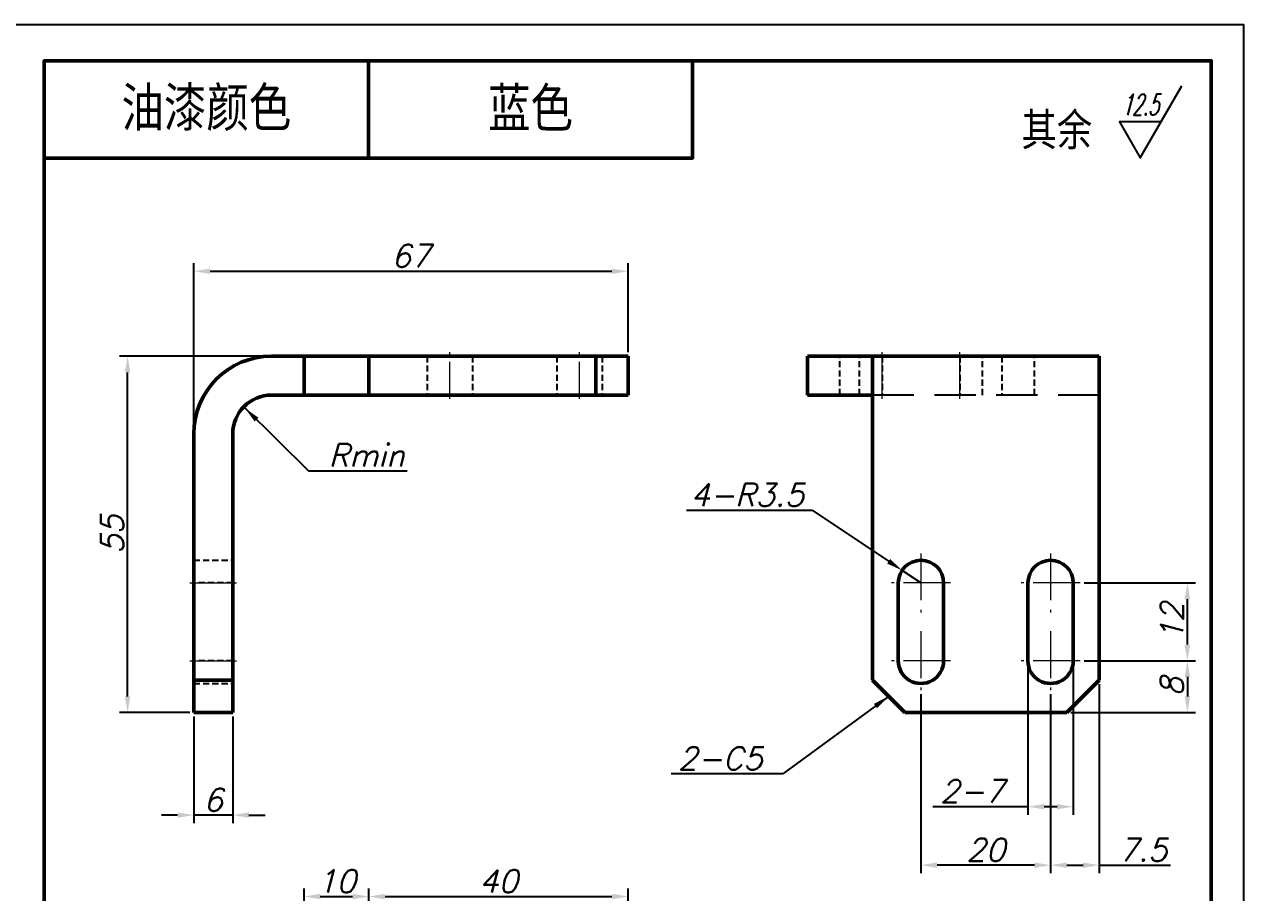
# Model space of a CAD drawing. Header units: inches. Extents: x 17901 to 26602, y 9673 to 14036.
# Drawn here: x 22094.9 to 22283, y 12657.8 to 12791.8 of the extents above; entities that cross this region are included whole.
import ezdxf
from ezdxf.enums import TextEntityAlignment as Align

# ---------------------------------------------------------------- set-up
doc = ezdxf.new("R2010")
doc.units = ezdxf.units.IN
doc.header["$MEASUREMENT"] = 0
doc.linetypes.add('CENTER', pattern=[50.8, 31.75, -6.35, 6.35, -6.35])
doc.linetypes.add('DASHED2', pattern=[9.525, 6.35, -3.175])
doc.layers.add('Dim', color=3, linetype='Continuous')
for name, color, linetype, lineweight in [('中心线', 1, 'CENTER', 15), ('图框_内框线', 5, 'Continuous', 50), ('标注线', 3, 'Continuous', 25), ('粗实线', 7, 'Continuous', 50), ('虚线', 2, 'DASHED2', 25)]:
    doc.layers.add(name, color=color, linetype=linetype, lineweight=lineweight)
doc.styles.add('DIM_FONT', font='romans.shx', dxfattribs={"oblique": 15})
doc.styles.add('仿宋体', font='FSGB2312.ttf', dxfattribs={"width": 0.8, "height": 3.5})
doc.dimstyles.new('幅面 1：1$0', dxfattribs={"dimtxt": 3.5, "dimasz": 2.5, "dimexe": 1.25, "dimexo": 0.625, "dimtad": 1, "dimdsep": 46, "dimtxsty": 'DIM_FONT', "dimcen": 2.5, "dimclrd": 256, "dimclre": 256, "dimclrt": 256, "dimadec": 0, "dimazin": 0, "dimtm": 1e-09, "dimtfac": 0.5, "dimtmove": 0, "dimatfit": 3, "dimfxl": 1, "dimlwd": -1, "dimarcsym": 0})
doc.dimstyles.new('幅面 1：1$4', dxfattribs={"dimtxt": 3.5, "dimasz": 2.5, "dimexe": 1.25, "dimexo": 0.625, "dimtad": 1, "dimtoh": 1, "dimdsep": 46, "dimtxsty": 'DIM_FONT', "dimcen": 2.5, "dimclrd": 256, "dimclre": 256, "dimclrt": 256, "dimazin": 2, "dimtfac": 0.5, "dimtmove": 0, "dimatfit": 3, "dimfxl": 1, "dimlwd": -1, "dimlwe": -1, "dimarcsym": 0})
doc.dimstyles.new('幅面 1：1$7', dxfattribs={"dimtxt": 3.5, "dimasz": 2.5, "dimexe": 1.25, "dimexo": 0.625, "dimtad": 1, "dimdsep": 46, "dimtxsty": 'DIM_FONT', "dimcen": 2.5, "dimclrd": 256, "dimclrt": 256, "dimadec": 0, "dimazin": 0, "dimtfac": 1, "dimtmove": 0, "dimatfit": 3, "dimfxl": 1, "dimlwd": -1, "dimarcsym": 0})

# ---------------------------------------------------------------- blocks, each defined once
blk = doc.blocks.new('*D279')
at = {"layer": 'Defpoints', "color": 0, "transparency": 16777216}
for p in [(22110.86, 12740.59), (22133.07, 12740.59), (22121.07, 12685.59)]:
    blk.add_point(p, dxfattribs=at)
at = {"layer": '标注线', "lineweight": -2, "transparency": 16777216}
for p, q in [((22132.44, 12740.59), (22109.61, 12740.59)), ((22120.44, 12685.59), (22109.61, 12685.59))]:
    blk.add_line(p, q, dxfattribs=at)
at = {"layer": '标注线', "transparency": 16777216}
blk.add_line((22110.86, 12688.09), (22110.86, 12738.09), dxfattribs=at)
for points in [[(22110.44, 12738.09), (22111.28, 12738.09), (22110.86, 12740.59)], [(22110.44, 12688.09), (22111.28, 12688.09), (22110.86, 12685.59)]]:
    blk.add_solid(points, dxfattribs=at)
at = {"layer": '标注线', "transparency": 16777216, "insert": (22108.49, 12713.09), "char_height": 3.5, "attachment_point": 5, "rotation": 90, "style": 'DIM_FONT'}
blk.add_mtext('55', dxfattribs=at)
blk = doc.blocks.new('*D280')
at = {"layer": 'Defpoints', "color": 0, "transparency": 16777216}
for p in [(22188.07, 12753.69), (22188.07, 12740.59), (22121.07, 12728.59)]:
    blk.add_point(p, dxfattribs=at)
at = {"layer": '标注线', "lineweight": -2, "transparency": 16777216}
for p, q in [((22121.07, 12729.21), (22121.07, 12754.94)), ((22188.07, 12741.21), (22188.07, 12754.94))]:
    blk.add_line(p, q, dxfattribs=at)
at = {"layer": '标注线', "transparency": 16777216}
blk.add_line((22123.57, 12753.69), (22185.57, 12753.69), dxfattribs=at)
for points in [[(22123.57, 12754.1), (22123.57, 12753.27), (22121.07, 12753.69)], [(22185.57, 12754.1), (22185.57, 12753.27), (22188.07, 12753.69)]]:
    blk.add_solid(points, dxfattribs=at)
at = {"layer": '标注线', "transparency": 16777216, "insert": (22154.57, 12756.06), "char_height": 3.5, "attachment_point": 5, "style": 'DIM_FONT'}
blk.add_mtext('67', dxfattribs=at)
blk = doc.blocks.new('*D281')
at = {"layer": 'Defpoints', "color": 0, "transparency": 16777216}
for p in [(22121.07, 12685.59), (22127.07, 12685.59), (22121.07, 12669.77)]:
    blk.add_point(p, dxfattribs=at)
at = {"layer": '标注线', "lineweight": -2, "transparency": 16777216}
for p, q in [((22121.07, 12684.96), (22121.07, 12668.52)), ((22127.07, 12684.96), (22127.07, 12668.52))]:
    blk.add_line(p, q, dxfattribs=at)
at = {"layer": '标注线', "transparency": 16777216}
for p, q in [((22118.57, 12669.77), (22116.07, 12669.77)), ((22127.07, 12669.77), (22121.07, 12669.77)), ((22129.57, 12669.77), (22132.07, 12669.77))]:
    blk.add_line(p, q, dxfattribs=at)
for points in [[(22118.57, 12670.18), (22118.57, 12669.35), (22121.07, 12669.77)], [(22129.57, 12670.18), (22129.57, 12669.35), (22127.07, 12669.77)]]:
    blk.add_solid(points, dxfattribs=at)
at = {"layer": '标注线', "transparency": 16777216, "insert": (22124.07, 12672.14), "char_height": 3.5, "attachment_point": 5, "style": 'DIM_FONT'}
blk.add_mtext('6', dxfattribs=at)
blk = doc.blocks.new('*D189')
at = {"layer": 'Defpoints', "color": 0, "transparency": 16777216}
for p in [(22148.07, 12657.2), (22148.07, 12633.24), (22138.07, 12623.24)]:
    blk.add_point(p, dxfattribs=at)
at = {"layer": '标注线', "lineweight": -2, "transparency": 16777216}
for p, q in [((22138.07, 12623.87), (22138.07, 12658.45)), ((22148.07, 12633.87), (22148.07, 12658.45))]:
    blk.add_line(p, q, dxfattribs=at)
at = {"layer": '标注线', "transparency": 16777216}
blk.add_line((22140.57, 12657.2), (22145.57, 12657.2), dxfattribs=at)
for points in [[(22140.57, 12657.62), (22140.57, 12656.78), (22138.07, 12657.2)], [(22145.57, 12657.62), (22145.57, 12656.78), (22148.07, 12657.2)]]:
    blk.add_solid(points, dxfattribs=at)
at = {"layer": '标注线', "transparency": 16777216, "insert": (22143.07, 12659.58), "char_height": 3.5, "attachment_point": 5, "style": 'DIM_FONT'}
blk.add_mtext('10', dxfattribs=at)
blk = doc.blocks.new('*D286')
at = {"layer": 'Defpoints', "color": 0, "transparency": 16777216}
for p in [(22188.07, 12657.2), (22148.07, 12633.24), (22188.07, 12628.24)]:
    blk.add_point(p, dxfattribs=at)
at = {"layer": '标注线', "lineweight": -2, "transparency": 16777216}
for p, q in [((22148.07, 12633.87), (22148.07, 12658.45)), ((22188.07, 12628.87), (22188.07, 12658.45))]:
    blk.add_line(p, q, dxfattribs=at)
at = {"layer": '标注线', "transparency": 16777216}
blk.add_line((22150.57, 12657.2), (22185.57, 12657.2), dxfattribs=at)
for points in [[(22150.57, 12657.62), (22150.57, 12656.78), (22148.07, 12657.2)], [(22185.57, 12657.62), (22185.57, 12656.78), (22188.07, 12657.2)]]:
    blk.add_solid(points, dxfattribs=at)
at = {"layer": '标注线', "transparency": 16777216, "insert": (22168.07, 12659.58), "char_height": 3.5, "attachment_point": 5, "style": 'DIM_FONT'}
blk.add_mtext('40', dxfattribs=at)
blk = doc.blocks.new('*D293')
at = {"layer": 'Defpoints', "color": 0, "transparency": 16777216}
for p in [(22233.23, 12689.04), (22253.23, 12689.04), (22233.23, 12662.04)]:
    blk.add_point(p, dxfattribs=at)
at = {"layer": '标注线', "lineweight": -2, "transparency": 16777216}
for p, q in [((22233.23, 12688.41), (22233.23, 12660.79)), ((22253.23, 12688.41), (22253.23, 12660.79))]:
    blk.add_line(p, q, dxfattribs=at)
at = {"layer": '标注线', "transparency": 16777216}
blk.add_line((22250.73, 12662.04), (22235.73, 12662.04), dxfattribs=at)
for points in [[(22235.73, 12662.46), (22235.73, 12661.62), (22233.23, 12662.04)], [(22250.73, 12662.46), (22250.73, 12661.62), (22253.23, 12662.04)]]:
    blk.add_solid(points, dxfattribs=at)
at = {"layer": '标注线', "transparency": 16777216, "insert": (22243.23, 12664.42), "char_height": 3.5, "attachment_point": 5, "style": 'DIM_FONT'}
blk.add_mtext('20', dxfattribs=at)
blk = doc.blocks.new('*D294')
at = {"layer": 'Defpoints', "color": 0, "transparency": 16777216}
for p in [(22253.23, 12689.04), (22260.73, 12690.59), (22260.73, 12662.04)]:
    blk.add_point(p, dxfattribs=at)
at = {"layer": '标注线', "lineweight": -2, "transparency": 16777216}
for p, q in [((22260.73, 12689.96), (22260.73, 12660.79)), ((22253.23, 12688.41), (22253.23, 12660.79))]:
    blk.add_line(p, q, dxfattribs=at)
at = {"layer": '标注线', "transparency": 16777216}
for p, q in [((22255.73, 12662.04), (22258.23, 12662.04)), ((22260.73, 12662.04), (22271.75, 12662.04))]:
    blk.add_line(p, q, dxfattribs=at)
for points in [[(22255.73, 12662.46), (22255.73, 12661.62), (22253.23, 12662.04)], [(22258.23, 12662.46), (22258.23, 12661.62), (22260.73, 12662.04)]]:
    blk.add_solid(points, dxfattribs=at)
at = {"layer": '标注线', "transparency": 16777216, "insert": (22267.49, 12664.42), "char_height": 3.5, "attachment_point": 5, "style": 'DIM_FONT'}
blk.add_mtext('7.5', dxfattribs=at)
blk = doc.blocks.new('*D295')
at = {"layer": 'Defpoints', "color": 0, "transparency": 16777216}
for p in [(22249.73, 12693.59), (22256.73, 12693.59), (22249.73, 12671.07)]:
    blk.add_point(p, dxfattribs=at)
at = {"layer": '标注线', "lineweight": -2, "transparency": 16777216}
for p, q in [((22249.73, 12692.96), (22249.73, 12669.82)), ((22256.73, 12692.96), (22256.73, 12669.82))]:
    blk.add_line(p, q, dxfattribs=at)
at = {"layer": '标注线', "transparency": 16777216}
for p, q in [((22249.73, 12671.07), (22235.05, 12671.07)), ((22254.23, 12671.07), (22252.23, 12671.07))]:
    blk.add_line(p, q, dxfattribs=at)
for points in [[(22252.23, 12671.48), (22252.23, 12670.65), (22249.73, 12671.07)], [(22254.23, 12671.48), (22254.23, 12670.65), (22256.73, 12671.07)]]:
    blk.add_solid(points, dxfattribs=at)
at = {"layer": '标注线', "transparency": 16777216, "insert": (22241.14, 12673.44), "char_height": 3.5, "attachment_point": 5, "style": 'DIM_FONT'}
blk.add_mtext('2-7', dxfattribs=at)
blk = doc.blocks.new('*D296')
at = {"layer": 'Defpoints', "color": 0, "transparency": 16777216}
for p in [(22257.78, 12705.59), (22274.33, 12705.59), (22257.78, 12693.59)]:
    blk.add_point(p, dxfattribs=at)
at = {"layer": '标注线', "lineweight": -2, "transparency": 16777216}
for p, q in [((22258.41, 12705.59), (22275.58, 12705.59)), ((22258.41, 12693.59), (22275.58, 12693.59))]:
    blk.add_line(p, q, dxfattribs=at)
at = {"layer": '标注线', "transparency": 16777216}
blk.add_line((22274.33, 12696.09), (22274.33, 12703.09), dxfattribs=at)
for points in [[(22273.91, 12703.09), (22274.75, 12703.09), (22274.33, 12705.59)], [(22273.91, 12696.09), (22274.75, 12696.09), (22274.33, 12693.59)]]:
    blk.add_solid(points, dxfattribs=at)
at = {"layer": '标注线', "transparency": 16777216, "insert": (22271.95, 12699.59), "char_height": 3.5, "attachment_point": 5, "rotation": 90, "style": 'DIM_FONT'}
blk.add_mtext('12', dxfattribs=at)
blk = doc.blocks.new('*D297')
at = {"layer": 'Defpoints', "color": 0, "transparency": 16777216}
for p in [(22257.78, 12693.59), (22255.73, 12685.59), (22274.33, 12685.59)]:
    blk.add_point(p, dxfattribs=at)
at = {"layer": '标注线', "lineweight": -2, "transparency": 16777216}
for p, q in [((22258.41, 12693.59), (22275.58, 12693.59)), ((22256.36, 12685.59), (22275.58, 12685.59))]:
    blk.add_line(p, q, dxfattribs=at)
at = {"layer": '标注线', "transparency": 16777216}
blk.add_line((22274.33, 12691.09), (22274.33, 12688.09), dxfattribs=at)
for points in [[(22273.91, 12691.09), (22274.75, 12691.09), (22274.33, 12693.59)], [(22273.91, 12688.09), (22274.75, 12688.09), (22274.33, 12685.59)]]:
    blk.add_solid(points, dxfattribs=at)
at = {"layer": '标注线', "transparency": 16777216, "insert": (22271.95, 12689.59), "char_height": 3.5, "attachment_point": 5, "rotation": 90, "style": 'DIM_FONT'}
blk.add_mtext('8', dxfattribs=at)
blk = doc.blocks.new('*D298')
at = {"layer": 'Defpoints', "color": 0, "transparency": 16777216}
for p in [(22230.33, 12707.53), (22233.23, 12705.59)]:
    blk.add_point(p, dxfattribs=at)
at = {"layer": '标注线', "transparency": 16777216}
for p, q in [((22197.05, 12716.82), (22216.47, 12716.82)), ((22216.47, 12716.82), (22228.25, 12708.93)), ((22233.23, 12705.59), (22230.33, 12707.53))]:
    blk.add_line(p, q, dxfattribs=at)
blk.add_solid([(22228.48, 12709.27), (22228.02, 12708.58), (22230.33, 12707.53)], dxfattribs=at)
at = {"layer": '标注线', "transparency": 16777216, "insert": (22206.44, 12719.19), "char_height": 3.5, "attachment_point": 5, "style": 'DIM_FONT'}
blk.add_mtext('4-R3.5', dxfattribs=at)

msp = doc.modelspace()

# ---------------------------------------------------------------- linework, layer by layer
at = {"layer": 'Defpoints'}
msp.add_lwpolyline([(22073.005, 12791.785), (22283.005, 12791.785), (22283.005, 12494.785), (22073.005, 12494.785)], close=True, dxfattribs=at)
at = {"layer": 'Dim', "ltscale": 2}
msp.add_lwpolyline([(22270.259, 12776.734), (22263.859, 12776.734), (22267.059, 12771.192), (22273.459, 12782.277)], dxfattribs=at)
at = {"layer": '中心线', "ltscale": 0.18}
for p, q in [((22160.568, 12733.987), (22160.568, 12741.187)), ((22180.568, 12733.987), (22180.568, 12741.187)), ((22120.468, 12705.586), (22127.668, 12705.586)), ((22120.468, 12693.586), (22127.668, 12693.586))]:
    msp.add_line(p, q, dxfattribs=at)
at = {"layer": '中心线', "ltscale": 0.180001}
for p, q in [((22227.234, 12733.987), (22227.234, 12741.187)), ((22239.234, 12733.987), (22239.234, 12741.187))]:
    msp.add_line(p, q, dxfattribs=at)
at = {"layer": '中心线', "ltscale": 0.2275}
for p, q in [((22233.234, 12710.136), (22233.234, 12701.036)), ((22233.234, 12698.136), (22233.234, 12689.036))]:
    msp.add_line(p, q, dxfattribs=at)
at = {"layer": '中心线', "ltscale": 0.227499}
for p, q in [((22253.234, 12710.136), (22253.234, 12701.036)), ((22253.234, 12698.136), (22253.234, 12689.036))]:
    msp.add_line(p, q, dxfattribs=at)
at = {"layer": '中心线', "ltscale": 0.227502}
for p, q in [((22237.784, 12705.586), (22228.684, 12705.586)), ((22257.784, 12705.586), (22248.684, 12705.586))]:
    msp.add_line(p, q, dxfattribs=at)
at = {"layer": '中心线', "ltscale": 0.227496}
for p, q in [((22237.784, 12693.586), (22228.684, 12693.586)), ((22257.784, 12693.586), (22248.684, 12693.586))]:
    msp.add_line(p, q, dxfattribs=at)
at = {"layer": '图框_内框线'}
msp.add_line((22148.005, 12786.165), (22148.005, 12771.165), dxfattribs=at)
for points in [[(22098.005, 12499.785), (22278.005, 12499.785), (22278.005, 12786.165), (22098.005, 12786.165)], [(22098.005, 12786.165), (22198.005, 12786.165), (22198.005, 12771.165), (22098.005, 12771.165)]]:
    msp.add_lwpolyline(points, close=True, dxfattribs=at)
at = {"layer": '粗实线', "ltscale": 0.125}
for p, q in [((22133.068, 12740.586), (22138.068, 12740.586)), ((22188.068, 12740.587), (22183.068, 12740.587)), ((22138.068, 12734.586), (22133.068, 12734.586)), ((22188.068, 12734.587), (22183.068, 12734.587)), ((22121.068, 12685.586), (22121.068, 12690.586)), ((22127.068, 12685.586), (22127.068, 12690.586))]:
    msp.add_line(p, q, dxfattribs=at)
at = {"layer": '粗实线', "ltscale": 0.150005}
msp.add_line((22138.068, 12734.586), (22138.068, 12740.587), dxfattribs=at)
at = {"layer": '粗实线', "ltscale": 0.25}
for p, q in [((22138.068, 12740.586), (22148.068, 12740.586)), ((22225.734, 12740.586), (22215.734, 12740.587)), ((22138.068, 12734.586), (22148.068, 12734.586)), ((22225.734, 12734.586), (22215.734, 12734.587))]:
    msp.add_line(p, q, dxfattribs=at)
at = {"layer": '粗实线'}
for p, q in [((22148.068, 12740.586), (22183.068, 12740.587)), ((22260.734, 12740.586), (22225.734, 12740.586)), ((22148.068, 12734.586), (22183.068, 12734.587)), ((22121.068, 12690.586), (22121.068, 12728.586)), ((22127.068, 12728.586), (22127.068, 12690.586)), ((22225.734, 12690.586), (22225.734, 12728.586)), ((22260.734, 12690.586), (22260.734, 12728.586)), ((22255.734, 12685.586), (22230.734, 12685.586))]:
    msp.add_line(p, q, dxfattribs=at)
at = {"layer": '粗实线', "ltscale": 0.15}
for p, q in [((22148.068, 12734.586), (22148.068, 12740.586)), ((22183.068, 12740.587), (22183.068, 12734.587)), ((22188.068, 12740.587), (22188.068, 12734.587)), ((22121.068, 12690.586), (22127.068, 12690.586)), ((22121.068, 12685.586), (22127.068, 12685.586))]:
    msp.add_line(p, q, dxfattribs=at)
at = {"layer": '粗实线', "ltscale": 0.150004}
msp.add_line((22215.734, 12740.587), (22215.734, 12734.587), dxfattribs=at)
at = {"layer": '粗实线', "ltscale": 0.300001}
for p, q in [((22225.734, 12740.586), (22225.734, 12728.586)), ((22260.734, 12740.586), (22260.734, 12728.586))]:
    msp.add_line(p, q, dxfattribs=at)
at = {"layer": '粗实线', "ltscale": 0.3}
for p, q in [((22229.734, 12705.586), (22229.734, 12693.586)), ((22236.734, 12693.586), (22236.734, 12705.586)), ((22249.734, 12705.586), (22249.734, 12693.586)), ((22256.734, 12693.586), (22256.734, 12705.586))]:
    msp.add_line(p, q, dxfattribs=at)
at = {"layer": '粗实线', "ltscale": 0.176777}
for p, q in [((22230.734, 12685.586), (22225.734, 12690.586)), ((22255.734, 12685.586), (22260.734, 12690.586))]:
    msp.add_line(p, q, dxfattribs=at)
at = {"layer": '粗实线'}
for centre, radius, start, end in [((22133.068, 12728.586), 12, 90.00025, 180.00025), ((22133.068, 12728.586), 6, 90.00025, 180.00025), ((22233.234, 12705.586), 3.5, 359.99989, 179.99989), ((22253.234, 12705.586), 3.5, 359.99989, 179.99989), ((22233.234, 12693.586), 3.5, 179.99989, 359.99989), ((22253.234, 12693.586), 3.5, 179.99989, 359.99989)]:
    msp.add_arc(centre, radius, start, end, dxfattribs=at)
at = {"layer": '虚线', "ltscale": 0.15}
for p, q in [((22138.068, 12740.586), (22138.068, 12734.586)), ((22157.068, 12740.587), (22157.068, 12734.587)), ((22164.068, 12740.587), (22164.068, 12734.587)), ((22177.068, 12740.587), (22177.068, 12734.587)), ((22183.068, 12734.587), (22183.068, 12740.587)), ((22184.068, 12740.587), (22184.068, 12734.587)), ((22220.734, 12734.587), (22220.734, 12740.587)), ((22223.734, 12734.587), (22223.734, 12740.587)), ((22223.734, 12734.587), (22223.734, 12740.587)), ((22227.234, 12740.587), (22227.234, 12734.587)), ((22227.234, 12740.587), (22227.234, 12734.587)), ((22227.234, 12740.587), (22227.234, 12734.587)), ((22227.234, 12740.587), (22227.234, 12734.587)), ((22239.234, 12740.587), (22239.234, 12734.587)), ((22239.234, 12740.587), (22239.234, 12734.587)), ((22239.234, 12740.587), (22239.234, 12734.587)), ((22239.234, 12740.587), (22239.234, 12734.587)), ((22242.734, 12734.587), (22242.734, 12740.587)), ((22242.734, 12734.587), (22242.734, 12740.587)), ((22245.734, 12740.587), (22245.734, 12734.587)), ((22250.734, 12734.586), (22250.734, 12740.586)), ((22121.068, 12709.086), (22127.068, 12709.086)), ((22121.068, 12709.086), (22127.068, 12709.086)), ((22127.068, 12705.586), (22121.068, 12705.586)), ((22127.068, 12705.586), (22121.068, 12705.586)), ((22127.068, 12705.586), (22121.068, 12705.586)), ((22127.068, 12705.586), (22121.068, 12705.586)), ((22127.068, 12693.586), (22121.068, 12693.586)), ((22127.068, 12693.586), (22121.068, 12693.586)), ((22127.068, 12693.586), (22121.068, 12693.586)), ((22127.068, 12693.586), (22121.068, 12693.586)), ((22121.068, 12690.586), (22127.068, 12690.586)), ((22121.068, 12690.086), (22127.068, 12690.086)), ((22121.068, 12690.086), (22127.068, 12690.086))]:
    msp.add_line(p, q, dxfattribs=at)
at = {"layer": '虚线', "ltscale": 0.150004}
msp.add_line((22148.068, 12740.587), (22148.068, 12734.587), dxfattribs=at)
at = {"layer": '虚线'}
msp.add_line((22260.734, 12734.586), (22225.734, 12734.586), dxfattribs=at)

# ---------------------------------------------------------------- texts
at = {"layer": 'Dim', "ltscale": 2, "style": 'DIM_FONT', "oblique": 15, "width": 0.559478}
msp.add_text('12.5', height=3.2, dxfattribs=at).set_placement((22264.199, 12777.799), (22269.911, 12777.799), align=Align.FIT)
at = {"layer": 'Dim', "insert": (22248.74, 12778.034), "char_height": 5, "width": 61.23649, "attachment_point": 1, "style": '仿宋体'}
msp.add_mtext('其余', dxfattribs=at)
at = {"layer": '标注线', "char_height": 6, "width": 50, "attachment_point": 5, "style": '仿宋体'}
for s, insert in [('油漆颜色', (22123.005, 12778.665)), ('{\\fSimSun|b0|i0|c134|p2;蓝色}', (22173.005, 12778.665))]:
    msp.add_mtext(s, dxfattribs=dict(at, insert=insert))
at = {"layer": '标注线', "char_height": 3.5, "style": 'DIM_FONT'}
for s, insert, attachment_point in [('Rmin', (22141.888, 12723.543), 7), ('2-C5', (22208.814, 12676.77), 9)]:
    msp.add_mtext(s, dxfattribs=dict(at, insert=insert, attachment_point=attachment_point))

# ---------------------------------------------------------------- dimensions: what is measured, and where the dimension line sits
at = {"layer": '标注线'}
for base, p1, p2, picture, middle in [((22188.068, 12753.685), (22121.068, 12728.586), (22188.068, 12740.587), '*D280', (22154.568, 12756.06)), ((22233.234, 12662.041), (22253.234, 12689.036), (22233.234, 12689.036), '*D293', (22243.234, 12664.416)), ((22260.734, 12662.041), (22253.234, 12689.036), (22260.734, 12690.586), '*D294', (22267.494, 12664.416)), ((22121.068, 12669.765), (22127.068, 12685.586), (22121.068, 12685.586), '*D281', (22124.068, 12672.14)), ((22148.068, 12657.201), (22138.068, 12623.241), (22148.068, 12633.241), '*D189', (22143.068, 12659.576)), ((22188.068, 12657.201), (22148.068, 12633.241), (22188.068, 12628.241), '*D286', (22168.068, 12659.576))]:
    dim = msp.add_linear_dim(base=base, p1=p1, p2=p2, dimstyle='幅面 1：1$0', dxfattribs=at)
    dim.commit()
    dim.dimension.update_dxf_attribs({"geometry": picture, "text_midpoint": middle})
for base, p1, p2, picture, middle in [((22110.861, 12740.586), (22121.068, 12685.586), (22133.068, 12740.586), '*D279', (22108.486, 12713.086)), ((22274.329, 12705.586), (22257.784, 12693.586), (22257.784, 12705.586), '*D296', (22271.954, 12699.586)), ((22274.329, 12685.586), (22257.784, 12693.586), (22255.734, 12685.586), '*D297', (22271.954, 12689.586))]:
    dim = msp.add_linear_dim(base=base, p1=p1, p2=p2, angle=90, dimstyle='幅面 1：1$0', dxfattribs=at)
    dim.commit()
    dim.dimension.update_dxf_attribs({"geometry": picture, "text_midpoint": middle})
dim = msp.add_radius_dim(center=(22233.234, 12705.586), mpoint=(22230.326, 12707.534), text='4-<>', dimstyle='幅面 1：1$4', dxfattribs=at)
dim.commit()
dim.dimension.update_dxf_attribs({"geometry": '*D298', "text_midpoint": (22206.444, 12716.818), "dimtype": 164})
dim = msp.add_linear_dim(base=(22249.734, 12671.067), p1=(22256.734, 12693.586), p2=(22249.734, 12693.586), text='2-<>', dimstyle='幅面 1：1$0', dxfattribs=at)
dim.commit()
dim.dimension.update_dxf_attribs({"geometry": '*D295', "text_midpoint": (22241.14, 12673.442)})

# ---------------------------------------------------------------- leaders
at = {"layer": '标注线', "annotation_type": 0, "has_hookline": 1}
for points, hookline_direction, text_width in [([(22128.967, 12732.559), (22138.763, 12722.918), (22141.263, 12722.918)], 0, 12.113), ([(22228.234, 12688.086), (22211.939, 12676.145), (22209.439, 12676.145)], 1, 14.104)]:
    msp.add_leader(points, dimstyle='幅面 1：1$7', override={"dimgap": 0.625, "dimtad": 1}, dxfattribs=dict(at, hookline_direction=hookline_direction, text_width=text_width))

doc.saveas('drawing.dxf')
